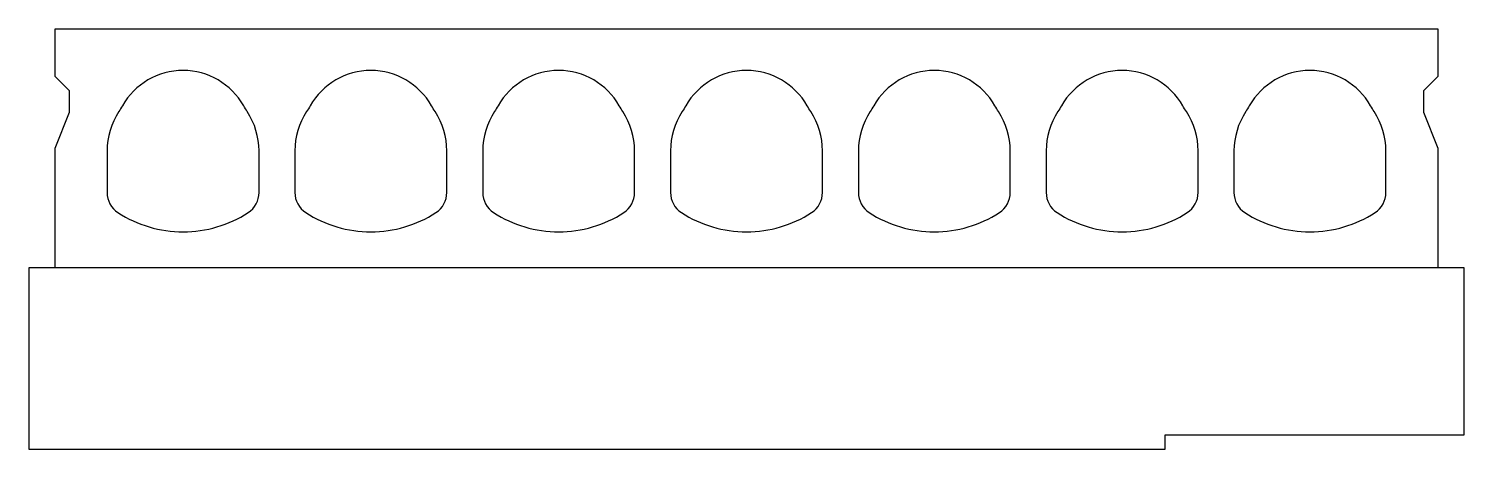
# Model space of a CAD drawing. Header units: millimetres. Extents: x 0 to 1200, y 0 to 352.
import ezdxf

# ---------------------------------------------------------------- set-up
doc = ezdxf.new("R2010")
doc.units = ezdxf.units.MM
doc.layers.add('insulation', color=2, linetype='Continuous')
doc.layers.add('reinforced concrete', color=7, linetype='Continuous')

msp = doc.modelspace()

# ---------------------------------------------------------------- linework, layer by layer
at = {"layer": 'insulation'}
msp.add_lwpolyline([(0, 152), (0, 0), (950, 0), (950, 12), (1200, 12), (1200, 152)], close=True, dxfattribs=at)
at = {"layer": 'reinforced concrete'}
msp.add_lwpolyline([(1178, 152), (1178, 152), (22, 152), (22, 252), (34, 282), (34, 300), (22, 312), (22, 352), (1178, 352), (1178, 312), (1166, 300), (1166, 282), (1178, 252)], close=True, dxfattribs=at)
for points in [[(129, 182, 0.144722), (183.4, 198.1, 0.25425), (192.5, 214.9), (192.5, 249.8, 0.145676), (182.7, 282.6, -0.015168), (179.7, 287.5, 0.269458), (129, 317, 0.269458), (78.3, 287.5, -0.015168), (75.3, 282.6, 0.145676), (65.5, 249.8), (65.5, 214.9, 0.25425), (74.6, 198.1, 0.144722)], [(286, 182, 0.144722), (340.4, 198.1, 0.25425), (349.5, 214.9), (349.5, 249.8, 0.145676), (339.7, 282.6, -0.015168), (336.7, 287.5, 0.269458), (286, 317, 0.269458), (235.3, 287.5, -0.015168), (232.3, 282.6, 0.145676), (222.5, 249.8), (222.5, 214.9, 0.25425), (231.6, 198.1, 0.144722)], [(443, 182, 0.144722), (497.4, 198.1, 0.25425), (506.5, 214.9), (506.5, 249.8, 0.145676), (496.7, 282.6, -0.015168), (493.7, 287.5, 0.269458), (443, 317, 0.269458), (392.3, 287.5, -0.015168), (389.3, 282.6, 0.145676), (379.5, 249.8), (379.5, 214.9, 0.25425), (388.6, 198.1, 0.144722)], [(600, 182, 0.144722), (654.4, 198.1, 0.25425), (663.5, 214.9), (663.5, 249.8, 0.145676), (653.7, 282.6, -0.015168), (650.7, 287.5, 0.269458), (600, 317, 0.269458), (549.3, 287.5, -0.015168), (546.3, 282.6, 0.145676), (536.5, 249.8), (536.5, 214.9, 0.25425), (545.6, 198.1, 0.144722)], [(811.4, 198.1, 0.25425), (820.5, 214.9), (820.5, 249.8, 0.145676), (810.7, 282.6, -0.015168), (807.7, 287.5, 0.269458), (757, 317, 0.269458), (706.3, 287.5, -0.015168), (703.3, 282.6, 0.145676), (693.5, 249.8), (693.5, 214.9, 0.25425), (702.6, 198.1, 0.144722), (757, 182, 0.144722)], [(968.4, 198.1, 0.25425), (977.5, 214.9), (977.5, 249.8, 0.145676), (967.7, 282.6, -0.015168), (964.7, 287.5, 0.269458), (914, 317, 0.269458), (863.3, 287.5, -0.015168), (860.3, 282.6, 0.145676), (850.5, 249.8), (850.5, 214.9, 0.25425), (859.6, 198.1, 0.144722), (914, 182, 0.144722)], [(1125.4, 198.1, 0.25425), (1134.5, 214.9), (1134.5, 249.8, 0.145676), (1124.7, 282.6, -0.015168), (1121.7, 287.5, 0.269458), (1071, 317, 0.269458), (1020.3, 287.5, -0.015168), (1017.3, 282.6, 0.145676), (1007.5, 249.8), (1007.5, 214.9, 0.25425), (1016.6, 198.1, 0.144722), (1071, 182, 0.144722)]]:
    msp.add_lwpolyline(points, format="xyb", close=True, dxfattribs=at)

doc.saveas('drawing.dxf')
